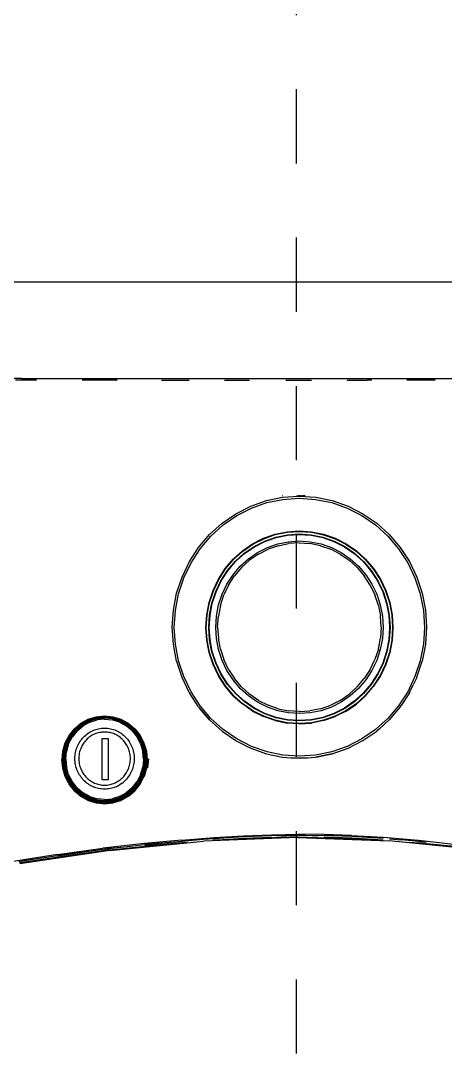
# Model space of a CAD drawing. Extents: x 41.9 to 126, y -21.3 to 38.1.
# Drawn here: x 90.63 to 91.202, y -8.694 to -7.287 of the extents above; entities that cross this region are included whole.
import ezdxf

# ---------------------------------------------------------------- set-up
doc = ezdxf.new("R2010")
doc.units = 0
doc.linetypes.add('(_DASHED_)', pattern=[0.3, 0.2, -0.1])
doc.linetypes.add('DASHDOT2', pattern=[0.5, 0.25, -0.125, 0, -0.125])
for name, color, linetype in [('ARQUITETURA_R07', 8, 'CONTINUOUS'), ('LINHA_EIXO', 8, 'DASHDOT2'), ('LISTAGEM_TEXTO', 7, 'CONTINUOUS')]:
    doc.layers.add(name, color=color, linetype=linetype)

# ---------------------------------------------------------------- blocks, each defined once
blk = doc.blocks.new('VISTAS')
at = {"layer": 'ARQUITETURA_R07'}
for p, q in [((-0.42442, 0.71648), (-1.16442, 0.71648)), ((-0.88712, 0.68399), (-0.89126, 0.68396)), ((-0.88261, 0.6834), (-0.88914, 0.6834)), ((-0.88712, 0.68399), (-0.48256, 0.68401)), ((-0.88215, 0.6834), (-0.88261, 0.6834)), ((-0.88215, 0.6834), (-0.88206, 0.6834)), ((-0.86653, 0.6834), (-0.86664, 0.6834)), ((-0.855, 0.6834), (-0.86653, 0.6834)), ((-0.855, 0.6834), (-0.8549, 0.6834)), ((-0.8399, 0.6834), (-0.83999, 0.6834)), ((-0.8399, 0.6834), (-0.83073, 0.6834)), ((-0.83073, 0.6834), (-0.83065, 0.6834)), ((-0.81867, 0.6834), (-0.81859, 0.6834)), ((-0.81859, 0.6834), (-0.81863, 0.6834)), ((-0.81859, 0.6834), (-0.81031, 0.6834)), ((-0.81031, 0.6834), (-0.81023, 0.6834)), ((-0.79793, 0.6834), (-0.79801, 0.6834)), ((-0.79793, 0.6834), (-0.78944, 0.6834)), ((-0.78944, 0.6834), (-0.78936, 0.6834)), ((-0.77738, 0.6834), (-0.77731, 0.6834)), ((-0.77731, 0.6834), (-0.77735, 0.6834)), ((-0.77731, 0.6834), (-0.77061, 0.6834)), ((-0.76922, 0.6834), (-0.77061, 0.6834)), ((-0.76918, 0.6834), (-0.76922, 0.6834)), ((-0.76922, 0.6834), (-0.76914, 0.6834)), ((-0.75717, 0.6834), (-0.75725, 0.6834)), ((-0.74781, 0.6834), (-0.75717, 0.6834)), ((-0.74781, 0.6834), (-0.74772, 0.6834)), ((-0.79921, 0.64445), (-0.79924, 0.64445)), ((-0.79911, 0.64398), (-0.79355, 0.64436)), ((-0.79447, 0.64445), (-0.7944, 0.64445)), ((-0.7944, 0.64445), (-0.79426, 0.64445)), ((-0.79426, 0.64445), (-0.79421, 0.64445)), ((-0.79417, 0.64445), (-0.79413, 0.64445)), ((-0.79413, 0.64445), (-0.79372, 0.64449)), ((-0.79364, 0.64449), (-0.79372, 0.64449)), ((-0.79361, 0.64449), (-0.79364, 0.64449)), ((-0.79361, 0.64449), (-0.79355, 0.6445)), ((-0.79361, 0.64449), (-0.79355, 0.64445)), ((-0.79355, 0.6445), (-0.79348, 0.64449)), ((-0.79355, 0.64436), (-0.78793, 0.64398)), ((-0.79348, 0.64449), (-0.79345, 0.64449)), ((-0.79345, 0.64449), (-0.79338, 0.64449)), ((-0.79296, 0.64445), (-0.79338, 0.64449)), ((-0.79296, 0.64445), (-0.79292, 0.64445)), ((-0.79292, 0.64445), (-0.79288, 0.64445)), ((-0.79288, 0.64445), (-0.79282, 0.64445)), ((-0.79282, 0.64445), (-0.79268, 0.64445)), ((-0.79268, 0.64445), (-0.79262, 0.64445)), ((-0.79262, 0.64445), (-0.79239, 0.6445)), ((-0.79156, 0.64445), (-0.79239, 0.6445)), ((-0.81488, 0.63845), (-0.80985, 0.641)), ((-0.80985, 0.641), (-0.80456, 0.64286)), ((-0.80959, 0.64033), (-0.80439, 0.64216)), ((-0.80456, 0.64286), (-0.79911, 0.64398)), ((-0.80439, 0.64216), (-0.79902, 0.64327)), ((-0.79902, 0.64327), (-0.79355, 0.64364)), ((-0.79355, 0.64364), (-0.78801, 0.64327)), ((-0.78801, 0.64327), (-0.78256, 0.64216)), ((-0.78793, 0.64398), (-0.78239, 0.64286)), ((-0.78256, 0.64216), (-0.77732, 0.64033)), ((-0.78239, 0.64286), (-0.77707, 0.641)), ((-0.77707, 0.641), (-0.77204, 0.63844)), ((-0.81953, 0.63524), (-0.81488, 0.63845)), ((-0.81912, 0.63466), (-0.81454, 0.63782)), ((-0.81454, 0.63782), (-0.80959, 0.64033)), ((-0.77732, 0.64033), (-0.77238, 0.63782)), ((-0.77238, 0.63782), (-0.76779, 0.63466)), ((-0.77204, 0.63844), (-0.76738, 0.63523)), ((-0.82375, 0.63143), (-0.81953, 0.63524)), ((-0.82327, 0.63091), (-0.81912, 0.63466)), ((-0.76779, 0.63466), (-0.76364, 0.63091)), ((-0.76738, 0.63523), (-0.76317, 0.63143)), ((-0.82744, 0.62708), (-0.82375, 0.63143)), ((-0.82691, 0.62663), (-0.82327, 0.63091)), ((-0.80922, 0.62828), (-0.80552, 0.63016)), ((-0.80915, 0.62815), (-0.80546, 0.63002)), ((-0.80552, 0.63016), (-0.80163, 0.63153)), ((-0.80546, 0.63002), (-0.80159, 0.63138)), ((-0.80514, 0.62921), (-0.80137, 0.63054)), ((-0.80508, 0.62909), (-0.80133, 0.63041)), ((-0.80163, 0.63153), (-0.79762, 0.63236)), ((-0.80159, 0.63138), (-0.7976, 0.63221)), ((-0.80137, 0.63054), (-0.79749, 0.63134)), ((-0.80133, 0.63041), (-0.79747, 0.63121)), ((-0.79762, 0.63236), (-0.79354, 0.63264)), ((-0.7976, 0.63221), (-0.79354, 0.63248)), ((-0.79749, 0.63134), (-0.79353, 0.63161)), ((-0.79747, 0.63121), (-0.79353, 0.63147)), ((-0.79354, 0.63264), (-0.78939, 0.63235)), ((-0.79354, 0.63248), (-0.78941, 0.6322)), ((-0.79353, 0.63161), (-0.78952, 0.63133)), ((-0.79353, 0.63147), (-0.78954, 0.6312)), ((-0.78954, 0.6312), (-0.7856, 0.6304)), ((-0.78952, 0.63133), (-0.78556, 0.63053)), ((-0.78941, 0.6322), (-0.78535, 0.63137)), ((-0.78939, 0.63235), (-0.78531, 0.63152)), ((-0.7856, 0.6304), (-0.78183, 0.62908)), ((-0.78556, 0.63053), (-0.78177, 0.6292)), ((-0.78535, 0.63137), (-0.78145, 0.63001)), ((-0.78531, 0.63152), (-0.78139, 0.63016)), ((-0.78145, 0.63001), (-0.77777, 0.62814)), ((-0.78139, 0.63016), (-0.7777, 0.62828)), ((-0.76364, 0.63091), (-0.76001, 0.62663)), ((-0.76317, 0.63143), (-0.75948, 0.62708)), ((-0.83055, 0.62228), (-0.82744, 0.62708)), ((-0.82997, 0.62191), (-0.82691, 0.62663)), ((-0.81265, 0.62592), (-0.80922, 0.62828)), ((-0.81256, 0.6258), (-0.80915, 0.62815)), ((-0.81204, 0.6251), (-0.80872, 0.62739)), ((-0.81195, 0.625), (-0.80865, 0.62728)), ((-0.80872, 0.62739), (-0.80514, 0.62921)), ((-0.80865, 0.62728), (-0.80508, 0.62909)), ((-0.80755, 0.62536), (-0.80424, 0.62704)), ((-0.80723, 0.62481), (-0.804, 0.62646)), ((-0.80424, 0.62704), (-0.80076, 0.62827)), ((-0.80059, 0.62765), (-0.804, 0.62646)), ((-0.80076, 0.62827), (-0.79718, 0.62901)), ((-0.80059, 0.62765), (-0.7971, 0.62838)), ((-0.79718, 0.62901), (-0.79353, 0.62925)), ((-0.79353, 0.62862), (-0.7971, 0.62838)), ((-0.79353, 0.62925), (-0.78983, 0.629)), ((-0.79353, 0.62862), (-0.78991, 0.62837)), ((-0.78634, 0.62765), (-0.78991, 0.62837)), ((-0.78983, 0.629), (-0.78617, 0.62826)), ((-0.78634, 0.62765), (-0.78291, 0.62645)), ((-0.78617, 0.62826), (-0.78267, 0.62704)), ((-0.77968, 0.62481), (-0.78291, 0.62645)), ((-0.78267, 0.62704), (-0.77936, 0.62536)), ((-0.78183, 0.62908), (-0.77826, 0.62727)), ((-0.78177, 0.6292), (-0.77819, 0.62738)), ((-0.77826, 0.62727), (-0.77496, 0.62499)), ((-0.77819, 0.62738), (-0.77487, 0.6251)), ((-0.77777, 0.62814), (-0.77436, 0.62579)), ((-0.7777, 0.62828), (-0.77427, 0.62591)), ((-0.76001, 0.62663), (-0.75694, 0.62191)), ((-0.75948, 0.62708), (-0.75636, 0.62228)), ((-0.81846, 0.61992), (-0.81575, 0.62312)), ((-0.81835, 0.61982), (-0.81565, 0.62301)), ((-0.81575, 0.62312), (-0.81265, 0.62592)), ((-0.81565, 0.62301), (-0.81256, 0.6258)), ((-0.81505, 0.62239), (-0.81204, 0.6251)), ((-0.81495, 0.62229), (-0.81195, 0.625)), ((-0.81339, 0.62074), (-0.81062, 0.62325)), ((-0.81062, 0.62325), (-0.80755, 0.62536)), ((-0.80723, 0.62481), (-0.81023, 0.62275)), ((-0.77968, 0.62481), (-0.77668, 0.62274)), ((-0.77936, 0.62536), (-0.7763, 0.62324)), ((-0.7763, 0.62324), (-0.77352, 0.62074)), ((-0.77496, 0.62499), (-0.77197, 0.62229)), ((-0.77487, 0.6251), (-0.77187, 0.62238)), ((-0.77436, 0.62579), (-0.77127, 0.623)), ((-0.77427, 0.62591), (-0.77117, 0.62313)), ((-0.77127, 0.623), (-0.76856, 0.61982)), ((-0.77117, 0.62313), (-0.76845, 0.61992)), ((-0.83303, 0.6171), (-0.83055, 0.62228)), ((-0.83241, 0.6168), (-0.82997, 0.62191)), ((-0.82076, 0.61638), (-0.81846, 0.61992)), ((-0.82063, 0.6163), (-0.81835, 0.61982)), ((-0.81768, 0.61929), (-0.81505, 0.62239)), ((-0.81757, 0.61921), (-0.81495, 0.62229)), ((-0.81582, 0.61788), (-0.81339, 0.62074)), ((-0.81294, 0.6203), (-0.81532, 0.6175)), ((-0.81294, 0.6203), (-0.81023, 0.62275)), ((-0.77397, 0.62029), (-0.77668, 0.62274)), ((-0.77397, 0.62029), (-0.77159, 0.6175)), ((-0.77352, 0.62074), (-0.77109, 0.61788)), ((-0.77197, 0.62229), (-0.76935, 0.61921)), ((-0.77187, 0.62238), (-0.76923, 0.61929)), ((-0.76856, 0.61982), (-0.76628, 0.6163)), ((-0.76845, 0.61992), (-0.76615, 0.61638)), ((-0.75694, 0.62191), (-0.75451, 0.6168)), ((-0.75636, 0.62228), (-0.75389, 0.6171)), ((-0.83483, 0.61162), (-0.83303, 0.6171)), ((-0.83418, 0.61142), (-0.83241, 0.6168)), ((-0.82258, 0.61257), (-0.82076, 0.61638)), ((-0.82245, 0.6125), (-0.82063, 0.6163)), ((-0.8199, 0.61586), (-0.81768, 0.61929)), ((-0.81978, 0.6158), (-0.81757, 0.61921)), ((-0.81787, 0.61472), (-0.81582, 0.61788)), ((-0.81732, 0.61441), (-0.81532, 0.6175)), ((-0.76959, 0.61441), (-0.77159, 0.6175)), ((-0.77109, 0.61788), (-0.76904, 0.61471)), ((-0.76935, 0.61921), (-0.76713, 0.6158)), ((-0.76923, 0.61929), (-0.76701, 0.61586)), ((-0.76628, 0.6163), (-0.76446, 0.6125)), ((-0.76615, 0.61638), (-0.76433, 0.61257)), ((-0.75451, 0.6168), (-0.75273, 0.61141)), ((-0.75389, 0.6171), (-0.75208, 0.61162)), ((-0.82391, 0.60853), (-0.82258, 0.61257)), ((-0.82377, 0.60849), (-0.82245, 0.6125)), ((-0.82166, 0.61217), (-0.8199, 0.61586)), ((-0.82153, 0.61212), (-0.81978, 0.6158)), ((-0.8195, 0.6113), (-0.81787, 0.61472)), ((-0.81732, 0.61441), (-0.81892, 0.61107)), ((-0.76959, 0.61441), (-0.768, 0.61107)), ((-0.76904, 0.61471), (-0.76741, 0.6113)), ((-0.76713, 0.6158), (-0.76538, 0.61212)), ((-0.76701, 0.61586), (-0.76524, 0.61217)), ((-0.76446, 0.6125), (-0.76314, 0.60849)), ((-0.76433, 0.61257), (-0.763, 0.60853)), ((-0.83592, 0.60595), (-0.83483, 0.61162)), ((-0.83526, 0.60583), (-0.83418, 0.61142)), ((-0.82295, 0.60826), (-0.82166, 0.61217)), ((-0.82281, 0.60823), (-0.82153, 0.61212)), ((-0.82069, 0.60769), (-0.8195, 0.6113)), ((-0.82008, 0.60754), (-0.81892, 0.61107)), ((-0.76684, 0.60754), (-0.768, 0.61107)), ((-0.76741, 0.6113), (-0.76622, 0.60769)), ((-0.76538, 0.61212), (-0.7641, 0.60823)), ((-0.76524, 0.61217), (-0.76396, 0.60826)), ((-0.75273, 0.61141), (-0.75166, 0.60582)), ((-0.75208, 0.61162), (-0.75099, 0.60594)), ((-0.83629, 0.60017), (-0.83592, 0.60595)), ((-0.83562, 0.60014), (-0.83526, 0.60583)), ((-0.82471, 0.60435), (-0.82391, 0.60853)), ((-0.82457, 0.60432), (-0.82377, 0.60849)), ((-0.82373, 0.6042), (-0.82295, 0.60826)), ((-0.82359, 0.60419), (-0.82281, 0.60823)), ((-0.82141, 0.60395), (-0.82069, 0.60769)), ((-0.82008, 0.60754), (-0.82078, 0.60388)), ((-0.76684, 0.60754), (-0.76613, 0.60388)), ((-0.76622, 0.60769), (-0.7655, 0.60394)), ((-0.7641, 0.60823), (-0.76332, 0.60419)), ((-0.76396, 0.60826), (-0.76318, 0.6042)), ((-0.76314, 0.60849), (-0.76234, 0.60431)), ((-0.763, 0.60853), (-0.7622, 0.60434)), ((-0.75166, 0.60582), (-0.7513, 0.60013)), ((-0.75099, 0.60594), (-0.75063, 0.60016)), ((-0.82498, 0.60009), (-0.82471, 0.60435)), ((-0.82484, 0.60008), (-0.82457, 0.60432)), ((-0.82399, 0.60008), (-0.82373, 0.6042)), ((-0.82385, 0.60009), (-0.82359, 0.60419)), ((-0.82165, 0.60014), (-0.82141, 0.60395)), ((-0.82102, 0.60016), (-0.82078, 0.60388)), ((-0.7659, 0.60015), (-0.76613, 0.60388)), ((-0.7655, 0.60394), (-0.76526, 0.60013)), ((-0.76332, 0.60419), (-0.76306, 0.60008)), ((-0.76318, 0.6042), (-0.76292, 0.60007)), ((-0.76234, 0.60431), (-0.76207, 0.60007)), ((-0.7622, 0.60434), (-0.76193, 0.60008)), ((-0.83593, 0.59445), (-0.83629, 0.60017)), ((-0.83526, 0.59447), (-0.83562, 0.60014)), ((-0.82471, 0.59584), (-0.82498, 0.60009)), ((-0.82457, 0.59585), (-0.82484, 0.60008)), ((-0.82373, 0.59597), (-0.82399, 0.60008)), ((-0.82359, 0.596), (-0.82385, 0.60009)), ((-0.82141, 0.59634), (-0.82165, 0.60014)), ((-0.82102, 0.60016), (-0.82078, 0.59645)), ((-0.7659, 0.60015), (-0.76613, 0.59645)), ((-0.76526, 0.60013), (-0.7655, 0.59634)), ((-0.76306, 0.60008), (-0.76332, 0.59599)), ((-0.76292, 0.60007), (-0.76318, 0.59596)), ((-0.76207, 0.60007), (-0.76234, 0.59585)), ((-0.76193, 0.60008), (-0.7622, 0.59584)), ((-0.7513, 0.60013), (-0.75166, 0.59446)), ((-0.75063, 0.60016), (-0.75099, 0.59444)), ((-0.82391, 0.59168), (-0.82471, 0.59584)), ((-0.82378, 0.5917), (-0.82457, 0.59585)), ((-0.82296, 0.59193), (-0.82373, 0.59597)), ((-0.82282, 0.59198), (-0.82359, 0.596)), ((-0.82069, 0.59262), (-0.82141, 0.59634)), ((-0.82008, 0.59281), (-0.82078, 0.59645)), ((-0.76684, 0.59281), (-0.76613, 0.59645)), ((-0.7655, 0.59634), (-0.76622, 0.59262)), ((-0.76332, 0.59599), (-0.7641, 0.59198)), ((-0.76318, 0.59596), (-0.76396, 0.59193)), ((-0.76234, 0.59585), (-0.76314, 0.59171)), ((-0.7622, 0.59584), (-0.76301, 0.59168)), ((-0.83593, 0.59445), (-0.83592, 0.59441)), ((-0.83484, 0.58879), (-0.83592, 0.59441)), ((-0.83418, 0.5889), (-0.83526, 0.59447)), ((-0.82258, 0.58765), (-0.82391, 0.59168)), ((-0.82245, 0.58769), (-0.82378, 0.5917)), ((-0.82167, 0.58803), (-0.82296, 0.59193)), ((-0.82154, 0.5881), (-0.82282, 0.59198)), ((-0.81951, 0.58901), (-0.82069, 0.59262)), ((-0.82008, 0.59281), (-0.81892, 0.58929)), ((-0.76684, 0.59281), (-0.768, 0.58929)), ((-0.76622, 0.59262), (-0.76741, 0.58901)), ((-0.7641, 0.59198), (-0.76538, 0.5881)), ((-0.76396, 0.59193), (-0.76525, 0.58803)), ((-0.76314, 0.59171), (-0.76446, 0.5877)), ((-0.76301, 0.59168), (-0.76433, 0.58765)), ((-0.75166, 0.59446), (-0.75273, 0.5889)), ((-0.75099, 0.5944), (-0.75208, 0.58879)), ((-0.75099, 0.59444), (-0.75099, 0.5944)), ((-0.83484, 0.58879), (-0.83483, 0.58876)), ((-0.83483, 0.58876), (-0.83304, 0.58332)), ((-0.83241, 0.58352), (-0.83418, 0.5889)), ((-0.8199, 0.58433), (-0.82167, 0.58803)), ((-0.81978, 0.58443), (-0.82154, 0.5881)), ((-0.81787, 0.5856), (-0.81951, 0.58901)), ((-0.81732, 0.58595), (-0.81892, 0.58929)), ((-0.76959, 0.58595), (-0.768, 0.58929)), ((-0.76741, 0.58901), (-0.76904, 0.5856)), ((-0.76538, 0.5881), (-0.76714, 0.58442)), ((-0.76525, 0.58803), (-0.76702, 0.58433)), ((-0.75273, 0.5889), (-0.75451, 0.58352)), ((-0.75388, 0.58332), (-0.75208, 0.58879)), ((-0.82076, 0.58384), (-0.82258, 0.58765)), ((-0.82064, 0.5839), (-0.82245, 0.58769)), ((-0.81768, 0.58091), (-0.8199, 0.58433)), ((-0.81757, 0.58101), (-0.81978, 0.58443)), ((-0.81582, 0.58244), (-0.81787, 0.5856)), ((-0.81732, 0.58595), (-0.81532, 0.58286)), ((-0.76959, 0.58595), (-0.7716, 0.58285)), ((-0.76904, 0.5856), (-0.77109, 0.58243)), ((-0.76714, 0.58442), (-0.76935, 0.58101)), ((-0.76702, 0.58433), (-0.76924, 0.58091)), ((-0.76446, 0.5877), (-0.76628, 0.5839)), ((-0.76433, 0.58765), (-0.76616, 0.58383)), ((-0.83303, 0.58329), (-0.83304, 0.58332)), ((-0.83056, 0.57814), (-0.83303, 0.58329)), ((-0.82997, 0.57842), (-0.83241, 0.58352)), ((-0.81847, 0.5803), (-0.82076, 0.58384)), ((-0.81836, 0.58038), (-0.82064, 0.5839)), ((-0.81505, 0.57781), (-0.81768, 0.58091)), ((-0.81495, 0.57793), (-0.81757, 0.58101)), ((-0.81339, 0.57958), (-0.81582, 0.58244)), ((-0.81294, 0.58006), (-0.81532, 0.58286)), ((-0.77398, 0.58006), (-0.7716, 0.58285)), ((-0.77109, 0.58243), (-0.77353, 0.57957)), ((-0.76935, 0.58101), (-0.77197, 0.57792)), ((-0.76924, 0.58091), (-0.77187, 0.57781)), ((-0.76628, 0.5839), (-0.76856, 0.58037)), ((-0.76616, 0.58383), (-0.76845, 0.58031)), ((-0.75451, 0.58352), (-0.75695, 0.57842)), ((-0.75636, 0.57814), (-0.75509, 0.58077)), ((-0.75389, 0.58329), (-0.75509, 0.58077)), ((-0.75388, 0.58332), (-0.75389, 0.58329)), ((-0.83055, 0.57811), (-0.83056, 0.57814)), ((-0.82744, 0.57334), (-0.83055, 0.57811)), ((-0.82691, 0.57369), (-0.82997, 0.57842)), ((-0.81575, 0.5771), (-0.81847, 0.5803)), ((-0.81565, 0.57719), (-0.81836, 0.58038)), ((-0.81256, 0.57441), (-0.81565, 0.57719)), ((-0.81204, 0.5751), (-0.81505, 0.57781)), ((-0.81196, 0.57522), (-0.81495, 0.57793)), ((-0.81062, 0.57707), (-0.81339, 0.57958)), ((-0.81294, 0.58006), (-0.81023, 0.57761)), ((-0.80723, 0.57554), (-0.81023, 0.57761)), ((-0.77968, 0.57554), (-0.77669, 0.57761)), ((-0.77398, 0.58006), (-0.77669, 0.57761)), ((-0.77353, 0.57957), (-0.7763, 0.57706)), ((-0.77197, 0.57792), (-0.77496, 0.57522)), ((-0.77187, 0.57781), (-0.77487, 0.57509)), ((-0.77127, 0.57719), (-0.77436, 0.5744)), ((-0.76856, 0.58037), (-0.77127, 0.57719)), ((-0.77117, 0.5771), (-0.76845, 0.58031)), ((-0.75695, 0.57842), (-0.76001, 0.57369)), ((-0.75636, 0.57811), (-0.75919, 0.57376)), ((-0.75636, 0.57814), (-0.75636, 0.57811)), ((-0.82327, 0.56942), (-0.82691, 0.57369)), ((-0.81575, 0.5771), (-0.81265, 0.57431)), ((-0.80922, 0.57194), (-0.81265, 0.57431)), ((-0.80915, 0.57205), (-0.81256, 0.57441)), ((-0.80872, 0.57281), (-0.81204, 0.5751)), ((-0.80865, 0.57295), (-0.81196, 0.57522)), ((-0.80755, 0.57496), (-0.81062, 0.57707)), ((-0.80424, 0.57327), (-0.80755, 0.57496)), ((-0.80723, 0.57554), (-0.80399, 0.5739)), ((-0.80059, 0.5727), (-0.80399, 0.5739)), ((-0.78633, 0.57271), (-0.78291, 0.5739)), ((-0.77968, 0.57554), (-0.78291, 0.5739)), ((-0.77936, 0.57495), (-0.78267, 0.57327)), ((-0.7763, 0.57706), (-0.77936, 0.57495)), ((-0.77496, 0.57522), (-0.77826, 0.57294)), ((-0.77487, 0.57509), (-0.77819, 0.5728)), ((-0.77436, 0.5744), (-0.77777, 0.57205)), ((-0.7777, 0.57193), (-0.77427, 0.5743)), ((-0.77117, 0.5771), (-0.77427, 0.5743)), ((-0.76001, 0.57369), (-0.76364, 0.56941)), ((-0.75947, 0.57333), (-0.75919, 0.57376)), ((-0.86191, 0.57002), (-0.85911, 0.57031)), ((-0.85911, 0.57031), (-0.85631, 0.57001)), ((-0.82744, 0.57334), (-0.82713, 0.57294)), ((-0.82375, 0.56896), (-0.82713, 0.57294)), ((-0.82713, 0.57294), (-0.82375, 0.56899)), ((-0.80922, 0.57194), (-0.80552, 0.57006)), ((-0.80546, 0.57018), (-0.80915, 0.57205)), ((-0.80513, 0.57099), (-0.80872, 0.57281)), ((-0.80508, 0.57113), (-0.80865, 0.57295)), ((-0.80158, 0.56882), (-0.80546, 0.57018)), ((-0.80136, 0.56966), (-0.80513, 0.57099)), ((-0.80133, 0.56981), (-0.80508, 0.57113)), ((-0.80075, 0.57205), (-0.80424, 0.57327)), ((-0.79718, 0.57131), (-0.80075, 0.57205)), ((-0.80059, 0.5727), (-0.79709, 0.57198)), ((-0.79352, 0.57106), (-0.79718, 0.57131)), ((-0.79352, 0.57174), (-0.79709, 0.57198)), ((-0.79352, 0.57174), (-0.7899, 0.57198)), ((-0.78982, 0.57131), (-0.79352, 0.57106)), ((-0.78633, 0.57271), (-0.7899, 0.57198)), ((-0.78617, 0.57205), (-0.78982, 0.57131)), ((-0.78267, 0.57327), (-0.78617, 0.57205)), ((-0.78182, 0.57113), (-0.7856, 0.56981)), ((-0.78177, 0.57098), (-0.78556, 0.56966)), ((-0.78144, 0.57018), (-0.78534, 0.56882)), ((-0.77826, 0.57294), (-0.78182, 0.57113)), ((-0.77819, 0.5728), (-0.78177, 0.57098)), ((-0.77777, 0.57205), (-0.78144, 0.57018)), ((-0.7777, 0.57193), (-0.78139, 0.57006)), ((-0.75948, 0.5733), (-0.76317, 0.56899)), ((-0.75947, 0.57333), (-0.75948, 0.5733)), ((-0.86926, 0.56598), (-0.86708, 0.56781)), ((-0.86911, 0.56582), (-0.86697, 0.56762)), ((-0.86896, 0.56567), (-0.86685, 0.56745)), ((-0.86878, 0.56561), (-0.86671, 0.56737)), ((-0.86659, 0.5672), (-0.86863, 0.56547)), ((-0.86838, 0.56522), (-0.86639, 0.56691)), ((-0.86708, 0.56781), (-0.8646, 0.56918)), ((-0.86697, 0.56762), (-0.86452, 0.56896)), ((-0.86685, 0.56745), (-0.86444, 0.56877)), ((-0.86434, 0.56868), (-0.86671, 0.56737)), ((-0.86426, 0.56849), (-0.86659, 0.5672)), ((-0.86412, 0.56817), (-0.86639, 0.56691)), ((-0.8646, 0.56918), (-0.86191, 0.57002)), ((-0.86452, 0.56896), (-0.86187, 0.5698)), ((-0.86444, 0.56877), (-0.86441, 0.56875)), ((-0.86441, 0.56875), (-0.86432, 0.56877)), ((-0.86434, 0.56868), (-0.86178, 0.56948)), ((-0.86432, 0.56877), (-0.86183, 0.56959)), ((-0.86432, 0.56877), (-0.8618, 0.56956)), ((-0.86173, 0.56928), (-0.86426, 0.56849)), ((-0.86412, 0.56817), (-0.86166, 0.56894)), ((-0.86187, 0.5698), (-0.85911, 0.57008)), ((-0.86183, 0.56959), (-0.85911, 0.56987)), ((-0.8618, 0.56956), (-0.85911, 0.56984)), ((-0.85911, 0.56975), (-0.86178, 0.56948)), ((-0.85911, 0.56955), (-0.86173, 0.56928)), ((-0.8591, 0.5692), (-0.86166, 0.56894)), ((-0.85911, 0.57008), (-0.85635, 0.56979)), ((-0.85911, 0.56987), (-0.85639, 0.56959)), ((-0.85911, 0.56984), (-0.85641, 0.56956)), ((-0.85911, 0.56975), (-0.85643, 0.56948)), ((-0.85647, 0.56929), (-0.85911, 0.56955)), ((-0.8591, 0.5692), (-0.85654, 0.56894)), ((-0.85408, 0.56817), (-0.85654, 0.56894)), ((-0.85394, 0.5685), (-0.85647, 0.56929)), ((-0.85386, 0.56868), (-0.85643, 0.56948)), ((-0.85641, 0.56956), (-0.85382, 0.56875)), ((-0.85639, 0.56959), (-0.85382, 0.56875)), ((-0.85635, 0.56979), (-0.85369, 0.56895)), ((-0.85631, 0.57001), (-0.85361, 0.56916)), ((-0.85408, 0.56817), (-0.85181, 0.56692)), ((-0.85161, 0.56721), (-0.85394, 0.5685)), ((-0.85386, 0.56868), (-0.85149, 0.56737)), ((-0.85382, 0.56875), (-0.85377, 0.56876)), ((-0.85377, 0.56876), (-0.85144, 0.56743)), ((-0.85369, 0.56895), (-0.85125, 0.5676)), ((-0.85361, 0.56916), (-0.85113, 0.56779)), ((-0.84981, 0.56524), (-0.85181, 0.56692)), ((-0.84956, 0.56548), (-0.85161, 0.56721)), ((-0.84941, 0.56562), (-0.85149, 0.56737)), ((-0.85144, 0.56743), (-0.85141, 0.56741)), ((-0.85144, 0.56743), (-0.85137, 0.56743)), ((-0.85141, 0.56741), (-0.84967, 0.56595)), ((-0.85137, 0.56743), (-0.84967, 0.56595)), ((-0.85125, 0.5676), (-0.84911, 0.56579)), ((-0.85113, 0.56779), (-0.84896, 0.56595)), ((-0.82375, 0.56899), (-0.81954, 0.56518)), ((-0.81954, 0.56518), (-0.82375, 0.56896)), ((-0.81912, 0.56567), (-0.82327, 0.56942)), ((-0.80162, 0.56869), (-0.80552, 0.57006)), ((-0.80162, 0.56869), (-0.79762, 0.56786)), ((-0.7976, 0.56799), (-0.80158, 0.56882)), ((-0.79749, 0.56886), (-0.80136, 0.56966)), ((-0.79747, 0.56901), (-0.80133, 0.56981)), ((-0.79353, 0.56758), (-0.79762, 0.56786)), ((-0.79353, 0.56771), (-0.7976, 0.56799)), ((-0.79353, 0.56859), (-0.79749, 0.56886)), ((-0.79353, 0.56874), (-0.79747, 0.56901)), ((-0.78953, 0.56901), (-0.79353, 0.56874)), ((-0.78952, 0.56886), (-0.79353, 0.56859)), ((-0.78941, 0.56799), (-0.79353, 0.56771)), ((-0.79353, 0.56758), (-0.78939, 0.56786)), ((-0.7856, 0.56981), (-0.78953, 0.56901)), ((-0.78556, 0.56966), (-0.78952, 0.56886)), ((-0.78534, 0.56882), (-0.78941, 0.56799)), ((-0.7853, 0.56869), (-0.78939, 0.56786)), ((-0.7853, 0.56869), (-0.78139, 0.57006)), ((-0.76364, 0.56941), (-0.76779, 0.56567)), ((-0.76647, 0.56598), (-0.76317, 0.56899)), ((-0.87237, 0.56118), (-0.87104, 0.56374)), ((-0.87218, 0.56109), (-0.87087, 0.56361)), ((-0.87198, 0.56102), (-0.87069, 0.5635)), ((-0.87175, 0.56103), (-0.87049, 0.56347)), ((-0.8703, 0.56336), (-0.87155, 0.56096)), ((-0.87123, 0.56083), (-0.87001, 0.56317)), ((-0.87104, 0.56374), (-0.86926, 0.56598)), ((-0.87087, 0.56361), (-0.86911, 0.56582)), ((-0.87069, 0.5635), (-0.86896, 0.56567)), ((-0.86878, 0.56561), (-0.87049, 0.56347)), ((-0.86863, 0.56547), (-0.8703, 0.56336)), ((-0.86838, 0.56522), (-0.87001, 0.56317)), ((-0.86651, 0.56282), (-0.86618, 0.56318)), ((-0.86618, 0.56318), (-0.86584, 0.56352)), ((-0.86584, 0.56352), (-0.86547, 0.56384)), ((-0.86547, 0.56384), (-0.8651, 0.56415)), ((-0.8651, 0.56415), (-0.8647, 0.56444)), ((-0.8647, 0.56444), (-0.8643, 0.5647)), ((-0.86398, 0.56333), (-0.86432, 0.56308)), ((-0.8643, 0.5647), (-0.86388, 0.56495)), ((-0.86363, 0.56356), (-0.86398, 0.56333)), ((-0.86388, 0.56495), (-0.86345, 0.56518)), ((-0.86326, 0.56378), (-0.86363, 0.56356)), ((-0.86345, 0.56518), (-0.86301, 0.56539)), ((-0.86289, 0.56397), (-0.86326, 0.56378)), ((-0.86301, 0.56539), (-0.86255, 0.56557)), ((-0.8625, 0.56415), (-0.86289, 0.56397)), ((-0.86255, 0.56557), (-0.86209, 0.56573)), ((-0.86211, 0.56431), (-0.8625, 0.56415)), ((-0.8617, 0.56445), (-0.86211, 0.56431)), ((-0.86209, 0.56573), (-0.86162, 0.56587)), ((-0.86129, 0.56458), (-0.8617, 0.56445)), ((-0.86162, 0.56587), (-0.86113, 0.56598)), ((-0.86087, 0.56468), (-0.86129, 0.56458)), ((-0.86113, 0.56598), (-0.86064, 0.56608)), ((-0.86044, 0.56475), (-0.86087, 0.56468)), ((-0.86064, 0.56608), (-0.86014, 0.56614)), ((-0.86001, 0.56481), (-0.86044, 0.56475)), ((-0.86014, 0.56614), (-0.85963, 0.56618)), ((-0.85957, 0.56485), (-0.86001, 0.56481)), ((-0.85963, 0.56618), (-0.85912, 0.56619)), ((-0.85912, 0.56486), (-0.85957, 0.56485)), ((-0.85912, 0.56619), (-0.85861, 0.56618)), ((-0.85867, 0.56485), (-0.85912, 0.56486)), ((-0.85823, 0.56481), (-0.85867, 0.56485)), ((-0.85861, 0.56618), (-0.8581, 0.56614)), ((-0.8578, 0.56475), (-0.85823, 0.56481)), ((-0.8581, 0.56614), (-0.8576, 0.56608)), ((-0.85737, 0.56468), (-0.8578, 0.56475)), ((-0.8576, 0.56608), (-0.85711, 0.56598)), ((-0.85695, 0.56458), (-0.85737, 0.56468)), ((-0.85711, 0.56598), (-0.85663, 0.56587)), ((-0.85654, 0.56445), (-0.85695, 0.56458)), ((-0.85663, 0.56587), (-0.85615, 0.56573)), ((-0.85613, 0.56431), (-0.85654, 0.56445)), ((-0.85615, 0.56573), (-0.85569, 0.56557)), ((-0.85574, 0.56415), (-0.85613, 0.56431)), ((-0.85535, 0.56397), (-0.85574, 0.56415)), ((-0.85569, 0.56557), (-0.85523, 0.56539)), ((-0.85498, 0.56378), (-0.85535, 0.56397)), ((-0.85523, 0.56539), (-0.85479, 0.56518)), ((-0.85462, 0.56356), (-0.85498, 0.56378)), ((-0.85479, 0.56518), (-0.85436, 0.56495)), ((-0.85426, 0.56333), (-0.85462, 0.56356)), ((-0.85436, 0.56495), (-0.85394, 0.5647)), ((-0.85392, 0.56308), (-0.85426, 0.56333)), ((-0.85394, 0.5647), (-0.85354, 0.56444)), ((-0.85354, 0.56444), (-0.85315, 0.56415)), ((-0.85315, 0.56415), (-0.85277, 0.56384)), ((-0.85277, 0.56384), (-0.85241, 0.56352)), ((-0.85241, 0.56352), (-0.85206, 0.56318)), ((-0.85206, 0.56318), (-0.85173, 0.56282)), ((-0.84981, 0.56524), (-0.84818, 0.56318)), ((-0.84967, 0.56595), (-0.84934, 0.56567)), ((-0.84789, 0.56337), (-0.84956, 0.56548)), ((-0.84941, 0.56562), (-0.84771, 0.56348)), ((-0.84931, 0.56564), (-0.84934, 0.56567)), ((-0.84931, 0.56564), (-0.84926, 0.56565)), ((-0.84926, 0.56565), (-0.84753, 0.56347)), ((-0.84911, 0.56579), (-0.84735, 0.56358)), ((-0.84896, 0.56595), (-0.84717, 0.56371)), ((-0.84697, 0.56084), (-0.84818, 0.56318)), ((-0.84664, 0.56097), (-0.84789, 0.56337)), ((-0.84644, 0.56104), (-0.84771, 0.56348)), ((-0.84753, 0.56347), (-0.84624, 0.56099)), ((-0.84735, 0.56358), (-0.84604, 0.56106)), ((-0.84717, 0.56371), (-0.84584, 0.56116)), ((-0.81954, 0.56518), (-0.8149, 0.56196)), ((-0.81454, 0.56251), (-0.81912, 0.56567)), ((-0.76779, 0.56567), (-0.77238, 0.56251)), ((-0.77204, 0.56197), (-0.76738, 0.56518)), ((-0.76647, 0.56598), (-0.76738, 0.56518)), ((-0.87318, 0.55841), (-0.87237, 0.56118)), ((-0.87298, 0.55836), (-0.87218, 0.56109)), ((-0.87276, 0.55833), (-0.87198, 0.56102)), ((-0.87175, 0.56103), (-0.87253, 0.55839)), ((-0.87155, 0.56096), (-0.87232, 0.55836)), ((-0.87123, 0.56083), (-0.87197, 0.5583)), ((-0.8685, 0.55944), (-0.86833, 0.55991)), ((-0.86833, 0.55991), (-0.86812, 0.56036)), ((-0.86812, 0.56036), (-0.8679, 0.56081)), ((-0.8679, 0.56081), (-0.86766, 0.56124)), ((-0.86766, 0.56124), (-0.8674, 0.56166)), ((-0.8674, 0.56166), (-0.86712, 0.56206)), ((-0.86695, 0.55979), (-0.86713, 0.55939)), ((-0.86712, 0.56206), (-0.86683, 0.56245)), ((-0.86676, 0.56017), (-0.86695, 0.55979)), ((-0.86683, 0.56245), (-0.86651, 0.56282)), ((-0.86655, 0.56055), (-0.86676, 0.56017)), ((-0.86633, 0.56091), (-0.86655, 0.56055)), ((-0.86608, 0.56126), (-0.86633, 0.56091)), ((-0.86583, 0.5616), (-0.86608, 0.56126)), ((-0.86555, 0.56192), (-0.86583, 0.5616)), ((-0.86527, 0.56223), (-0.86555, 0.56192)), ((-0.86496, 0.56253), (-0.86527, 0.56223)), ((-0.86465, 0.56281), (-0.86496, 0.56253)), ((-0.86432, 0.56308), (-0.86465, 0.56281)), ((-0.85784, 0.56259), (-0.86006, 0.56259)), ((-0.86006, 0.56259), (-0.86006, 0.54887)), ((-0.85784, 0.54887), (-0.85784, 0.56259)), ((-0.85359, 0.56281), (-0.85392, 0.56308)), ((-0.85328, 0.56253), (-0.85359, 0.56281)), ((-0.85298, 0.56223), (-0.85328, 0.56253)), ((-0.85269, 0.56192), (-0.85298, 0.56223)), ((-0.85242, 0.5616), (-0.85269, 0.56192)), ((-0.85216, 0.56126), (-0.85242, 0.5616)), ((-0.85191, 0.56091), (-0.85216, 0.56126)), ((-0.85169, 0.56055), (-0.85191, 0.56091)), ((-0.85173, 0.56282), (-0.85141, 0.56245)), ((-0.85148, 0.56017), (-0.85169, 0.56055)), ((-0.85129, 0.55979), (-0.85148, 0.56017)), ((-0.85141, 0.56245), (-0.85112, 0.56206)), ((-0.85111, 0.55939), (-0.85129, 0.55979)), ((-0.85112, 0.56206), (-0.85084, 0.56166)), ((-0.85084, 0.56166), (-0.85058, 0.56124)), ((-0.85058, 0.56124), (-0.85034, 0.56081)), ((-0.85034, 0.56081), (-0.85012, 0.56036)), ((-0.85012, 0.56036), (-0.84992, 0.55991)), ((-0.84992, 0.55991), (-0.84974, 0.55944)), ((-0.84697, 0.56084), (-0.84622, 0.5583)), ((-0.84588, 0.55836), (-0.84664, 0.56097)), ((-0.84644, 0.56104), (-0.84567, 0.55838)), ((-0.84624, 0.56099), (-0.84544, 0.5583)), ((-0.84604, 0.56106), (-0.84522, 0.55833)), ((-0.84584, 0.56116), (-0.84502, 0.55838)), ((-0.81487, 0.56194), (-0.8149, 0.56196)), ((-0.81154, 0.56025), (-0.81487, 0.56194)), ((-0.80959, 0.56), (-0.81454, 0.56251)), ((-0.81154, 0.56025), (-0.80985, 0.55942)), ((-0.80438, 0.55817), (-0.80959, 0.56)), ((-0.77732, 0.55999), (-0.78256, 0.55816)), ((-0.77238, 0.56251), (-0.77732, 0.55999)), ((-0.77706, 0.55942), (-0.77204, 0.56197)), ((-0.87346, 0.55552), (-0.87318, 0.55841)), ((-0.87325, 0.55551), (-0.87298, 0.55836)), ((-0.87303, 0.55553), (-0.87276, 0.55833)), ((-0.8728, 0.55564), (-0.87253, 0.55839)), ((-0.87232, 0.55836), (-0.87258, 0.55566)), ((-0.87223, 0.55567), (-0.87197, 0.5583)), ((-0.86911, 0.55591), (-0.8691, 0.55644)), ((-0.8691, 0.55644), (-0.86906, 0.55696)), ((-0.86906, 0.55696), (-0.869, 0.55747)), ((-0.869, 0.55747), (-0.86891, 0.55798)), ((-0.86891, 0.55798), (-0.8688, 0.55848)), ((-0.8688, 0.55848), (-0.86866, 0.55896)), ((-0.86866, 0.55896), (-0.8685, 0.55944)), ((-0.8678, 0.55637), (-0.86781, 0.55591)), ((-0.86777, 0.55682), (-0.8678, 0.55637)), ((-0.86771, 0.55727), (-0.86777, 0.55682)), ((-0.86764, 0.55771), (-0.86771, 0.55727)), ((-0.86754, 0.55814), (-0.86764, 0.55771)), ((-0.86742, 0.55857), (-0.86754, 0.55814)), ((-0.86728, 0.55898), (-0.86742, 0.55857)), ((-0.86713, 0.55939), (-0.86728, 0.55898)), ((-0.85096, 0.55898), (-0.85111, 0.55939)), ((-0.85082, 0.55857), (-0.85096, 0.55898)), ((-0.8507, 0.55814), (-0.85082, 0.55857)), ((-0.85061, 0.55771), (-0.8507, 0.55814)), ((-0.85053, 0.55727), (-0.85061, 0.55771)), ((-0.85047, 0.55682), (-0.85053, 0.55727)), ((-0.85044, 0.55637), (-0.85047, 0.55682)), ((-0.85043, 0.55591), (-0.85044, 0.55637)), ((-0.84974, 0.55944), (-0.84958, 0.55896)), ((-0.84958, 0.55896), (-0.84945, 0.55848)), ((-0.84945, 0.55848), (-0.84933, 0.55798)), ((-0.84933, 0.55798), (-0.84925, 0.55747)), ((-0.84925, 0.55747), (-0.84918, 0.55696)), ((-0.84918, 0.55696), (-0.84914, 0.55644)), ((-0.84914, 0.55644), (-0.84913, 0.55591)), ((-0.84597, 0.55566), (-0.84622, 0.5583)), ((-0.84562, 0.55565), (-0.84588, 0.55836)), ((-0.8454, 0.55563), (-0.84567, 0.55838)), ((-0.84544, 0.5583), (-0.84516, 0.5555)), ((-0.84522, 0.55833), (-0.84494, 0.55549)), ((-0.84502, 0.55838), (-0.84473, 0.5555)), ((-0.80985, 0.55942), (-0.80456, 0.55756)), ((-0.80456, 0.55756), (-0.79911, 0.55643)), ((-0.79902, 0.55706), (-0.80438, 0.55817)), ((-0.79911, 0.55643), (-0.79629, 0.55621)), ((-0.79354, 0.55668), (-0.79902, 0.55706)), ((-0.79355, 0.55602), (-0.79629, 0.55621)), ((-0.79629, 0.55621), (-0.79355, 0.55605)), ((-0.79085, 0.55621), (-0.79355, 0.55602)), ((-0.79355, 0.55605), (-0.79085, 0.55621)), ((-0.78801, 0.55706), (-0.79354, 0.55668)), ((-0.79085, 0.55621), (-0.78793, 0.55643)), ((-0.78256, 0.55816), (-0.78801, 0.55706)), ((-0.78793, 0.55643), (-0.78238, 0.55756)), ((-0.78239, 0.55753), (-0.78792, 0.5564)), ((-0.78238, 0.55756), (-0.77706, 0.55942)), ((-0.87352, 0.55559), (-0.87352, 0.55555)), ((-0.87324, 0.55265), (-0.87352, 0.55555)), ((-0.87317, 0.55263), (-0.87346, 0.55552)), ((-0.87296, 0.55266), (-0.87325, 0.55551)), ((-0.87242, 0.54988), (-0.87324, 0.55265)), ((-0.87235, 0.54984), (-0.87317, 0.55263)), ((-0.87275, 0.55272), (-0.87303, 0.55553)), ((-0.87216, 0.54991), (-0.87296, 0.55266)), ((-0.8728, 0.55564), (-0.87253, 0.55288)), ((-0.87196, 0.55001), (-0.87275, 0.55272)), ((-0.87258, 0.55566), (-0.87232, 0.55294)), ((-0.87176, 0.55022), (-0.87253, 0.55288)), ((-0.87232, 0.55294), (-0.87156, 0.55033)), ((-0.87223, 0.55567), (-0.87198, 0.55302)), ((-0.87123, 0.55048), (-0.87198, 0.55302)), ((-0.8691, 0.55538), (-0.86911, 0.55591)), ((-0.86906, 0.55486), (-0.8691, 0.55538)), ((-0.869, 0.55434), (-0.86906, 0.55486)), ((-0.86891, 0.55384), (-0.869, 0.55434)), ((-0.8688, 0.55334), (-0.86891, 0.55384)), ((-0.86866, 0.55285), (-0.8688, 0.55334)), ((-0.8685, 0.55237), (-0.86866, 0.55285)), ((-0.86781, 0.55591), (-0.8678, 0.55545)), ((-0.8678, 0.55545), (-0.86777, 0.55499)), ((-0.86777, 0.55499), (-0.86771, 0.55455)), ((-0.86771, 0.55455), (-0.86764, 0.5541)), ((-0.86764, 0.5541), (-0.86754, 0.55367)), ((-0.86754, 0.55367), (-0.86742, 0.55325)), ((-0.86742, 0.55325), (-0.86728, 0.55283)), ((-0.86728, 0.55283), (-0.86713, 0.55243)), ((-0.85111, 0.55243), (-0.85096, 0.55283)), ((-0.85096, 0.55283), (-0.85082, 0.55325)), ((-0.85082, 0.55325), (-0.8507, 0.55367)), ((-0.8507, 0.55367), (-0.85061, 0.5541)), ((-0.85061, 0.5541), (-0.85053, 0.55455)), ((-0.85053, 0.55455), (-0.85047, 0.55499)), ((-0.85047, 0.55499), (-0.85044, 0.55545)), ((-0.85044, 0.55545), (-0.85043, 0.55591)), ((-0.84958, 0.55285), (-0.84974, 0.55237)), ((-0.84945, 0.55334), (-0.84958, 0.55285)), ((-0.84933, 0.55384), (-0.84945, 0.55334)), ((-0.84925, 0.55434), (-0.84933, 0.55384)), ((-0.84918, 0.55486), (-0.84925, 0.55434)), ((-0.84914, 0.55538), (-0.84918, 0.55486)), ((-0.84913, 0.55591), (-0.84914, 0.55538)), ((-0.84697, 0.55047), (-0.84622, 0.55302)), ((-0.84664, 0.55032), (-0.84588, 0.55293)), ((-0.84644, 0.55022), (-0.84567, 0.55287)), ((-0.84543, 0.5527), (-0.84623, 0.55001)), ((-0.84597, 0.55566), (-0.84622, 0.55302)), ((-0.84522, 0.55265), (-0.84603, 0.54991)), ((-0.84588, 0.55293), (-0.84562, 0.55565)), ((-0.84502, 0.55261), (-0.84584, 0.54984)), ((-0.84496, 0.55263), (-0.84578, 0.54985)), ((-0.84578, 0.54988), (-0.84502, 0.55261)), ((-0.8454, 0.55563), (-0.84567, 0.55287)), ((-0.84516, 0.5555), (-0.84543, 0.5527)), ((-0.84494, 0.55549), (-0.84522, 0.55265)), ((-0.84473, 0.5555), (-0.84502, 0.55261)), ((-0.84502, 0.55261), (-0.84496, 0.55267)), ((-0.84467, 0.55553), (-0.84496, 0.55267)), ((-0.84496, 0.55267), (-0.84496, 0.55263)), ((-0.84467, 0.55557), (-0.84467, 0.55553)), ((-0.84434, 0.55577), (-0.84461, 0.55274)), ((-0.87242, 0.54985), (-0.87242, 0.54988)), ((-0.8713, 0.54768), (-0.87242, 0.54985)), ((-0.8713, 0.54768), (-0.87235, 0.54984)), ((-0.87086, 0.54738), (-0.87216, 0.54991)), ((-0.87068, 0.54752), (-0.87196, 0.55001)), ((-0.87176, 0.55022), (-0.87049, 0.54778)), ((-0.87156, 0.55033), (-0.87031, 0.54792)), ((-0.87123, 0.55048), (-0.87001, 0.54814)), ((-0.86833, 0.55191), (-0.8685, 0.55237)), ((-0.86812, 0.55145), (-0.86833, 0.55191)), ((-0.8679, 0.55101), (-0.86812, 0.55145)), ((-0.86766, 0.55058), (-0.8679, 0.55101)), ((-0.8674, 0.55016), (-0.86766, 0.55058)), ((-0.86712, 0.54975), (-0.8674, 0.55016)), ((-0.86713, 0.55243), (-0.86695, 0.55203)), ((-0.86683, 0.54937), (-0.86712, 0.54975)), ((-0.86695, 0.55203), (-0.86676, 0.55164)), ((-0.86651, 0.54899), (-0.86683, 0.54937)), ((-0.86676, 0.55164), (-0.86655, 0.55127)), ((-0.86655, 0.55127), (-0.86633, 0.55091)), ((-0.86633, 0.55091), (-0.86608, 0.55055)), ((-0.86608, 0.55055), (-0.86583, 0.55022)), ((-0.86583, 0.55022), (-0.86555, 0.54989)), ((-0.86555, 0.54989), (-0.86527, 0.54958)), ((-0.86527, 0.54958), (-0.86496, 0.54928)), ((-0.86496, 0.54928), (-0.86465, 0.549)), ((-0.85359, 0.549), (-0.85328, 0.54928)), ((-0.85328, 0.54928), (-0.85298, 0.54958)), ((-0.85298, 0.54958), (-0.85269, 0.54989)), ((-0.85269, 0.54989), (-0.85242, 0.55022)), ((-0.85242, 0.55022), (-0.85216, 0.55055)), ((-0.85216, 0.55055), (-0.85191, 0.55091)), ((-0.85191, 0.55091), (-0.85169, 0.55127)), ((-0.85141, 0.54937), (-0.85173, 0.54899)), ((-0.85169, 0.55127), (-0.85148, 0.55164)), ((-0.85148, 0.55164), (-0.85129, 0.55203)), ((-0.85112, 0.54975), (-0.85141, 0.54937)), ((-0.85129, 0.55203), (-0.85111, 0.55243)), ((-0.85084, 0.55016), (-0.85112, 0.54975)), ((-0.85058, 0.55058), (-0.85084, 0.55016)), ((-0.85034, 0.55101), (-0.85058, 0.55058)), ((-0.85012, 0.55145), (-0.85034, 0.55101)), ((-0.84992, 0.55191), (-0.85012, 0.55145)), ((-0.84974, 0.55237), (-0.84992, 0.55191)), ((-0.84697, 0.55047), (-0.84819, 0.54814)), ((-0.84789, 0.54792), (-0.84664, 0.55032)), ((-0.84644, 0.55022), (-0.84771, 0.54778)), ((-0.84623, 0.55001), (-0.84751, 0.54752)), ((-0.84603, 0.54991), (-0.84734, 0.54739)), ((-0.84697, 0.54755), (-0.84584, 0.54984)), ((-0.84584, 0.54984), (-0.84578, 0.54988)), ((-0.8713, 0.54768), (-0.87112, 0.54734)), ((-0.87109, 0.54727), (-0.87112, 0.54734)), ((-0.87112, 0.54734), (-0.87109, 0.54731)), ((-0.87109, 0.54731), (-0.87109, 0.54727)), ((-0.87103, 0.54728), (-0.87109, 0.54731)), ((-0.8693, 0.54505), (-0.87109, 0.54727)), ((-0.8693, 0.54505), (-0.87103, 0.54728)), ((-0.86911, 0.54517), (-0.87086, 0.54738)), ((-0.86896, 0.54534), (-0.87068, 0.54752)), ((-0.86878, 0.54564), (-0.87049, 0.54778)), ((-0.87031, 0.54792), (-0.86863, 0.54582)), ((-0.86838, 0.54609), (-0.87001, 0.54814)), ((-0.86878, 0.54564), (-0.86671, 0.54389)), ((-0.86863, 0.54582), (-0.86658, 0.54409)), ((-0.86838, 0.54609), (-0.86639, 0.54441)), ((-0.86618, 0.54864), (-0.86651, 0.54899)), ((-0.86584, 0.54829), (-0.86618, 0.54864)), ((-0.86547, 0.54797), (-0.86584, 0.54829)), ((-0.8651, 0.54767), (-0.86547, 0.54797)), ((-0.8647, 0.54738), (-0.8651, 0.54767)), ((-0.8643, 0.54711), (-0.8647, 0.54738)), ((-0.86465, 0.549), (-0.86432, 0.54874)), ((-0.86432, 0.54874), (-0.86398, 0.54849)), ((-0.86388, 0.54686), (-0.8643, 0.54711)), ((-0.86398, 0.54849), (-0.86363, 0.54825)), ((-0.86345, 0.54664), (-0.86388, 0.54686)), ((-0.86363, 0.54825), (-0.86326, 0.54804)), ((-0.86301, 0.54641), (-0.86345, 0.54664)), ((-0.86326, 0.54804), (-0.86289, 0.54784)), ((-0.8627, 0.54629), (-0.86301, 0.54641)), ((-0.86289, 0.54784), (-0.8625, 0.54766)), ((-0.86255, 0.54625), (-0.8627, 0.54629)), ((-0.86209, 0.54608), (-0.86255, 0.54625)), ((-0.8625, 0.54766), (-0.86211, 0.5475)), ((-0.86211, 0.5475), (-0.8617, 0.54736)), ((-0.86162, 0.54594), (-0.86209, 0.54608)), ((-0.8617, 0.54736), (-0.86129, 0.54724)), ((-0.86113, 0.54583), (-0.86162, 0.54594)), ((-0.86129, 0.54724), (-0.86087, 0.54714)), ((-0.86064, 0.54574), (-0.86113, 0.54583)), ((-0.86087, 0.54714), (-0.86044, 0.54706)), ((-0.86014, 0.54567), (-0.86064, 0.54574)), ((-0.86044, 0.54706), (-0.86001, 0.547)), ((-0.85963, 0.54563), (-0.86014, 0.54567)), ((-0.86006, 0.54887), (-0.85784, 0.54887)), ((-0.86001, 0.547), (-0.85957, 0.54697)), ((-0.85912, 0.54562), (-0.85963, 0.54563)), ((-0.85957, 0.54697), (-0.85912, 0.54696)), ((-0.85912, 0.54696), (-0.85867, 0.54697)), ((-0.85861, 0.54563), (-0.85912, 0.54562)), ((-0.85867, 0.54697), (-0.85823, 0.547)), ((-0.8581, 0.54567), (-0.85861, 0.54563)), ((-0.85823, 0.547), (-0.8578, 0.54706)), ((-0.8576, 0.54574), (-0.8581, 0.54567)), ((-0.8578, 0.54706), (-0.85737, 0.54714)), ((-0.85711, 0.54583), (-0.8576, 0.54574)), ((-0.85737, 0.54714), (-0.85695, 0.54724)), ((-0.85663, 0.54594), (-0.85711, 0.54583)), ((-0.85695, 0.54724), (-0.85654, 0.54736)), ((-0.85615, 0.54608), (-0.85663, 0.54594)), ((-0.85654, 0.54736), (-0.85613, 0.5475)), ((-0.85569, 0.54625), (-0.85615, 0.54608)), ((-0.85613, 0.5475), (-0.85574, 0.54766)), ((-0.85574, 0.54766), (-0.85535, 0.54784)), ((-0.85523, 0.54643), (-0.85569, 0.54625)), ((-0.85537, 0.54632), (-0.85523, 0.54637)), ((-0.85535, 0.54784), (-0.85498, 0.54804)), ((-0.85479, 0.54664), (-0.85523, 0.54643)), ((-0.85523, 0.54637), (-0.85479, 0.54658)), ((-0.85498, 0.54804), (-0.85462, 0.54825)), ((-0.85436, 0.54686), (-0.85479, 0.54664)), ((-0.85479, 0.54658), (-0.85444, 0.54676)), ((-0.85462, 0.54825), (-0.85426, 0.54849)), ((-0.85394, 0.54711), (-0.85436, 0.54686)), ((-0.85426, 0.54849), (-0.85392, 0.54874)), ((-0.85354, 0.54738), (-0.85394, 0.54711)), ((-0.85392, 0.54874), (-0.85359, 0.549)), ((-0.85315, 0.54765), (-0.85354, 0.54738)), ((-0.85315, 0.54765), (-0.85285, 0.54789)), ((-0.85277, 0.54797), (-0.85285, 0.54789)), ((-0.85241, 0.54829), (-0.85277, 0.54797)), ((-0.85206, 0.54864), (-0.85241, 0.54829)), ((-0.85173, 0.54899), (-0.85206, 0.54864)), ((-0.84983, 0.54609), (-0.85182, 0.54441)), ((-0.85162, 0.54409), (-0.84957, 0.54582)), ((-0.84942, 0.54564), (-0.8515, 0.54389)), ((-0.84983, 0.54609), (-0.84819, 0.54814)), ((-0.84957, 0.54582), (-0.84789, 0.54792)), ((-0.84942, 0.54564), (-0.84771, 0.54778)), ((-0.84751, 0.54752), (-0.84923, 0.54534)), ((-0.84734, 0.54739), (-0.84908, 0.54517)), ((-0.8489, 0.54505), (-0.84716, 0.54728)), ((-0.84716, 0.54728), (-0.84711, 0.54731)), ((-0.84697, 0.54755), (-0.84711, 0.54731)), ((-0.8693, 0.54502), (-0.8693, 0.54505)), ((-0.86926, 0.54503), (-0.8693, 0.54505)), ((-0.86926, 0.54503), (-0.8693, 0.54502)), ((-0.86926, 0.54503), (-0.86712, 0.5432)), ((-0.86712, 0.54317), (-0.86926, 0.54503)), ((-0.86697, 0.54336), (-0.86911, 0.54517)), ((-0.86685, 0.54356), (-0.86896, 0.54534)), ((-0.86709, 0.54319), (-0.86712, 0.5432)), ((-0.86549, 0.54227), (-0.86712, 0.54317)), ((-0.86549, 0.54227), (-0.86709, 0.54319)), ((-0.86453, 0.54201), (-0.86697, 0.54336)), ((-0.86445, 0.54223), (-0.86685, 0.54356)), ((-0.86434, 0.54258), (-0.86671, 0.54389)), ((-0.86658, 0.54409), (-0.86426, 0.5428)), ((-0.86412, 0.54315), (-0.86639, 0.54441)), ((-0.86549, 0.54227), (-0.86463, 0.54183)), ((-0.86188, 0.54118), (-0.86453, 0.54201)), ((-0.86184, 0.54142), (-0.86445, 0.54223)), ((-0.86434, 0.54258), (-0.86179, 0.54178)), ((-0.86426, 0.5428), (-0.86174, 0.54201)), ((-0.86412, 0.54315), (-0.86167, 0.54238)), ((-0.86174, 0.54201), (-0.85913, 0.54174)), ((-0.85912, 0.54211), (-0.86167, 0.54238)), ((-0.85913, 0.54174), (-0.85649, 0.54201)), ((-0.85912, 0.54211), (-0.85656, 0.54238)), ((-0.85409, 0.54315), (-0.85656, 0.54238)), ((-0.85649, 0.54201), (-0.85395, 0.5428)), ((-0.85387, 0.54258), (-0.85645, 0.54178)), ((-0.85375, 0.54223), (-0.85638, 0.54142)), ((-0.85367, 0.54201), (-0.85634, 0.54118)), ((-0.85409, 0.54315), (-0.85182, 0.54441)), ((-0.85395, 0.5428), (-0.85162, 0.54409)), ((-0.85387, 0.54258), (-0.8515, 0.54389)), ((-0.85134, 0.54356), (-0.85375, 0.54223)), ((-0.85122, 0.54336), (-0.85367, 0.54201)), ((-0.8511, 0.54319), (-0.85358, 0.54183)), ((-0.84923, 0.54534), (-0.85134, 0.54356)), ((-0.84908, 0.54517), (-0.85122, 0.54336)), ((-0.8511, 0.54319), (-0.85108, 0.5432)), ((-0.85108, 0.5432), (-0.8497, 0.54433)), ((-0.8497, 0.54433), (-0.85106, 0.54318)), ((-0.8497, 0.54433), (-0.84893, 0.54503)), ((-0.8489, 0.54505), (-0.84893, 0.54503)), ((-0.86463, 0.54183), (-0.86392, 0.54157)), ((-0.86392, 0.54157), (-0.86463, 0.54179)), ((-0.86392, 0.54157), (-0.86193, 0.54099)), ((-0.86193, 0.54099), (-0.85983, 0.54074)), ((-0.85912, 0.5409), (-0.86188, 0.54118)), ((-0.85912, 0.54114), (-0.86184, 0.54142)), ((-0.85913, 0.5415), (-0.86179, 0.54178)), ((-0.85912, 0.54066), (-0.85983, 0.54074)), ((-0.85983, 0.54074), (-0.85912, 0.5407)), ((-0.85913, 0.5415), (-0.85645, 0.54178)), ((-0.85638, 0.54142), (-0.85912, 0.54114)), ((-0.85634, 0.54118), (-0.85912, 0.5409)), ((-0.85912, 0.5407), (-0.8563, 0.54098)), ((-0.85629, 0.54095), (-0.85912, 0.54066)), ((-0.8563, 0.54098), (-0.85413, 0.54162)), ((-0.85413, 0.54162), (-0.85629, 0.54095)), ((-0.85413, 0.54162), (-0.85358, 0.54183)), ((-0.85737, 0.5249), (-0.8258, 0.52805)), ((-0.83315, 0.5284), (-0.84569, 0.52727)), ((-0.83313, 0.52801), (-0.84563, 0.52691)), ((-0.83313, 0.52801), (-0.8456, 0.52677)), ((-0.83315, 0.5284), (-0.8222, 0.52927)), ((-0.82593, 0.5286), (-0.83313, 0.52801)), ((-0.8222, 0.5289), (-0.82593, 0.5286)), ((-0.79403, 0.52934), (-0.8258, 0.52805)), ((-0.8222, 0.52845), (-0.82247, 0.52842)), ((-0.8222, 0.52927), (-0.81227, 0.52988)), ((-0.79403, 0.52959), (-0.8222, 0.52845)), ((-0.81227, 0.52951), (-0.8222, 0.5289)), ((-0.8222, 0.52845), (-0.81227, 0.52905)), ((-0.81227, 0.52988), (-0.80281, 0.53026)), ((-0.80281, 0.52989), (-0.81227, 0.52951)), ((-0.81227, 0.52905), (-0.80281, 0.52944)), ((-0.80281, 0.53026), (-0.79376, 0.53042)), ((-0.79443, 0.53003), (-0.80281, 0.52989)), ((-0.79443, 0.53003), (-0.80111, 0.52976)), ((-0.79429, 0.53004), (-0.79443, 0.53003)), ((-0.79403, 0.53005), (-0.79429, 0.53004)), ((-0.79385, 0.53004), (-0.79403, 0.53005)), ((-0.79403, 0.52959), (-0.76523, 0.52853)), ((-0.79403, 0.52934), (-0.76317, 0.52817)), ((-0.79376, 0.53005), (-0.79385, 0.53004)), ((-0.78509, 0.53035), (-0.79376, 0.53042)), ((-0.79376, 0.53005), (-0.78509, 0.52997)), ((-0.78698, 0.52979), (-0.79376, 0.53005)), ((-0.77588, 0.53002), (-0.78509, 0.53035)), ((-0.77588, 0.52963), (-0.78509, 0.52997)), ((-0.78509, 0.52951), (-0.77588, 0.52916)), ((-0.77588, 0.53002), (-0.76524, 0.52939)), ((-0.76524, 0.529), (-0.77588, 0.52963)), ((-0.77588, 0.52916), (-0.76523, 0.52853)), ((-0.76524, 0.52939), (-0.75335, 0.52841)), ((-0.76519, 0.529), (-0.76524, 0.529)), ((-0.73304, 0.52518), (-0.76317, 0.52817)), ((-0.76304, 0.52883), (-0.75909, 0.52849)), ((-0.75337, 0.52801), (-0.75909, 0.52849)), ((-0.75079, 0.52773), (-0.75337, 0.52801)), ((-0.75335, 0.52841), (-0.7404, 0.52699)), ((-0.85737, 0.5249), (-0.88764, 0.52049)), ((-0.85751, 0.52513), (-0.88702, 0.52085)), ((-0.875, 0.52354), (-0.85968, 0.5257)), ((-0.85959, 0.52534), (-0.87494, 0.52317)), ((-0.85774, 0.52555), (-0.87492, 0.52305)), ((-0.87486, 0.52272), (-0.85947, 0.5249)), ((-0.84569, 0.52727), (-0.85968, 0.5257)), ((-0.85959, 0.52534), (-0.85774, 0.52555)), ((-0.85765, 0.52556), (-0.85774, 0.52555)), ((-0.85741, 0.52559), (-0.85765, 0.52556)), ((-0.85751, 0.52513), (-0.83312, 0.52759)), ((-0.85741, 0.52559), (-0.84563, 0.52691)), ((-0.85015, 0.52631), (-0.85741, 0.52559)), ((-0.84555, 0.52647), (-0.83312, 0.52759)), ((-0.83312, 0.52759), (-0.83124, 0.52774)), ((-0.75623, 0.52777), (-0.75338, 0.52753)), ((-0.75075, 0.52724), (-0.75338, 0.52753)), ((-0.75075, 0.52724), (-0.75066, 0.52723)), ((-0.73292, 0.52549), (-0.75066, 0.52723)), ((-0.875, 0.52354), (-0.89128, 0.52102)), ((-0.88704, 0.52129), (-0.88798, 0.52115)), ((-0.87494, 0.52317), (-0.88704, 0.52129)), ((-0.88702, 0.52085), (-0.87486, 0.52272)), ((-0.88702, 0.52085), (-0.88781, 0.52072))]:
    blk.add_line(p, q, dxfattribs=at)

msp = doc.modelspace()

# ---------------------------------------------------------------- linework, layer by layer
at = {"layer": 'LINHA_EIXO', "linetype": '(_DASHED_)', "ltscale": 0.5}
msp.add_line((91.0017, -12.2789), (91.0017, 2.8827), dxfattribs=at)

# ---------------------------------------------------------------- block references
at = {"layer": 'LISTAGEM_TEXTO', "xscale": 4, "yscale": 4, "zscale": 4}
msp.add_blockref('VISTAS', (94.1793, -10.5048), dxfattribs=at)

doc.saveas('drawing.dxf')
